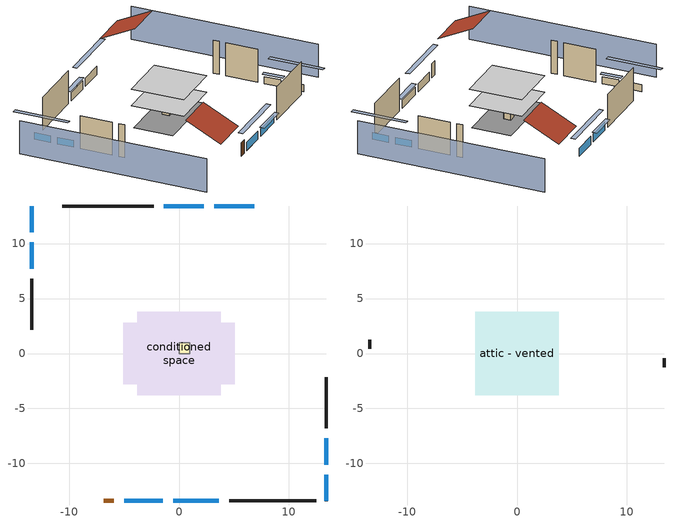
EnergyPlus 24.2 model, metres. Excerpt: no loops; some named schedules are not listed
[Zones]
conditioned space
 floor adiabatic (AdiabaticFloorConstruction): -3.78,-3.78 -3.78,3.78 3.78,3.78 3.78,-3.78 z2.44
 floor foundation (Slab1 construction): -5.06,-2.82 -5.06,2.82 5.06,2.82 5.06,-2.82 z0
 wall outside (AdiabaticWallConstruction 1): -6.84,-13.42 -5.93,-13.42 z0:2.03
 wall outside (AdiabaticWallConstruction): 6.84,13.42 3.19,13.42 / 2.26,13.42 -1.39,13.42 z0:1.22; 13.42,-13.42 13.42,-11.03 / 13.42,-10.1 13.42,-7.72 / -13.42,13.42 -13.42,11.03 / -13.42,10.1 -13.42,7.72 z0:1.04; -5,-13.42 -1.46,-13.42 z0:1.19; -0.53,-13.42 3.63,-13.42 z0:1.13
 wall outside (Wall1 construction): -2.32,13.42 -10.62,13.42 z0:4.88
 wall outside (Wall2 construction): 13.42,-6.79 13.42,-2.17 z0:4.88
 wall outside (Wall3 construction): 4.56,-13.42 12.49,-13.42 z0:4.88
 wall outside (Wall4 construction): -13.42,6.79 -13.42,2.17 z0:4.88
 window (WindowConstruction): 6.84,13.42 3.19,13.42 z0:1.22
 window (WindowConstruction 1): 2.26,13.42 -1.39,13.42 z0:1.22
 window (WindowConstruction 2): 13.42,-13.42 13.42,-11.03 z0:1.04
 window (WindowConstruction 3): 13.42,-10.1 13.42,-7.72 z0:1.04
 window (WindowConstruction 4): -5,-13.42 -1.46,-13.42 z0:1.19
 window (WindowConstruction 5): -0.53,-13.42 3.63,-13.42 z0:1.13
 window (WindowConstruction 6): -13.42,13.42 -13.42,11.03 z0:1.04
 window (WindowConstruction 7): -13.42,10.1 -13.42,7.72 z0:1.04
 door (Door): -6.84,-13.42 -5.93,-13.42 z0:2.03
 ceiling adiabatic (AdiabaticFloorConstruction): 3.78,-3.78 3.78,3.78 -3.78,3.78 -3.78,-3.78 z2.44
furnace airloop ret air zone
 floor adiabatic (AdiabaticConst): 0,0 0,1 1,1 1,0 z0
 wall adiabatic (AdiabaticConst): 0,1 0,0 1,0 1,1 0,1 z0:1
 ceiling adiabatic (AdiabaticConst): 1,0 1,1 0,1 0,0 z1
attic - vented
 floor to conditioned space (Floor1 construction Reversed): -3.78,-3.78 -3.78,3.78 3.78,3.78 3.78,-3.78 z4.88
 wall outside (Wall5 construction): 13.42,-1.24 13.42,-0.43 z0:4.88
 wall outside (Wall6 construction): -13.42,1.24 -13.42,0.43 z0:4.88
 roof outside (Roof1 construction): 7.77,13.42,4.88 7.77,8.37,7.4 13.42,8.37,7.4 13.42,13.42,4.88
 roof outside (Roof2 construction): -7.77,-13.42,4.88 -7.77,-8.37,7.4 -13.42,-8.37,7.4 -13.42,-13.42,4.88
shading: -17.99,13.42 -17.99,-13.42 / 17.99,-13.42 17.99,13.42 z0:4.88; 0.45,13.42 9.58,13.42 9.58,14.03 0.45,14.03 z3.96; -1.69,13.42 2.57,13.42 2.57,14.03 -1.69,14.03 z1.52; 13.42,-8.29 13.42,-16.16 14.03,-16.16 14.03,-8.29 z3.78; 13.42,-7.41 13.42,-10.41 14.03,-10.41 14.03,-7.41 z1.34; 1.29,-13.42 -7.74,-13.42 -7.74,-14.03 1.29,-14.03 z3.93; 3.94,-13.42 -0.83,-13.42 -0.83,-14.03 3.94,-14.03 z1.43; -13.42,8.29 -13.42,16.16 -14.03,16.16 -14.03,8.29 z3.78; -13.42,7.41 -13.42,10.41 -14.03,10.41 -14.03,7.41 z1.34
[Building]
Building 1: Terrain=Suburbs
[Site:Location]
Portland Intl Arpt_OR: Latitude {deg}=45.59; Longitude {deg}=-122.6; Time Zone {hr}=-8; Elevation {m}=33; Keep Site Location Information=Yes
[Site:GroundTemperature:Shallow]
10.2558, 8.96328, 8.85977, 9.47314, 11.9355, 14.3863, 16.5111, 17.8571, 17.9714, 16.8767, 14.8061, 12.4304
[Site:WaterMainsTemperature]
Calculation Method=Schedule; Temperature Schedule=mains temperature schedule
[Material] Roughness=Rough; Thermal Absorptance=0.9
Name | Thickness {m} | Conductivity {W/m-K} | Density {kg/m3} | Specific Heat {J/kg-K} | Solar Absorptance | Visible Absorptance
ceiling loosefill ins | 0.169333 | 0.0480833 | 16.02 | 1046.75 | 0.7 | 0.7
ceiling stud and cavity | 0.1397 | 0.0824711 | 65.682 | 1177.47 | 0.7 | 0.7
concrete 4.0 in. | 0.1016 | 1.803125 | 2242.8 | 837.4 | 0.7 | 0.7
door material | 0.04445 | 0.0612267 | 512.64 | 1214.23 | 0.7 | 0.7
floor covering | 0.0127 | 0.0450781 | 54.468 | 1339.84 | 0.9 | 0.9
floor covering 1 | 0.0127 | 0.0433444 | 54.468 | 1339.84 | 0.6 | 0.6
floor rigid ins; wall rigid ins | 0.512978 | 0.029427 | 32.04 | 1214.23 | 0.7 | 0.7
floor stud and cavity | 0.1397 | 1.75129 | 37.0049 | 1207.88 | 0.7 | 0.7
furniture material conditioned space 1 | 0.1524 | 0.115458 | 640.8 | 1214.23 | 0.6 | 0.6
gypsum board | 0.0127 | 0.160291 | 801 | 837.4 | 0.6 | 0.6
osb sheathing 0.5 in. | 0.0127 | 0.115458 | 512.64 | 1214.23 | 0.6 | 0.6
osb sheathing 0.5 in. 1 | 0.0127 | 0.115458 | 512.64 | 1214.23 | 0.7 | 0.7
osb sheathing 0.75 in. | 0.01905 | 0.115458 | 512.64 | 1214.23 | 0.7 | 0.7
roof rigid ins | 0.00281632 | 0.029427 | 32.04 | 1214.23 | 0.7 | 0.7
wall stud and cavity | 0.1397 | 0.550994 | 139.0536 | 1170.24 | 0.7 | 0.7
wall stud and cavity 1 | 0.1397 | 0.727959 | 139.0536 | 1170.24 | 0.6 | 0.6
wall stud and cavity 2 | 0.0889 | 0.380278 | 52.3479 | 1209.89 | 0.7 | 0.7
wall stud and cavity 3 | 0.0889 | 0.391764 | 83.0341 | 1211.67 | 0.7 | 0.7
wood shingles or shakes | 0.00635 | 0.162714 | 1121.4 | 1465.45 | 0.85 | 0.85
wood siding | 0.0254 | 0.102417 | 544.68 | 1172.36 | 0.85 | 0.85
wood siding 1; wood siding 2 | 0.0254 | 0.102417 | 544.68 | 1172.36 | 0.7 | 0.7
[Material:NoMass]
Adiabatic: Roughness=Rough; Thermal Resistance {m2-K/W}=176.1; Thermal Absorptance=0.9; Solar Absorptance=0.7; Visible Absorptance=0.7
[WindowMaterial:SimpleGlazingSystem]
WindowMaterial: U-Factor {W/m2-K}=4.76952; Solar Heat Gain Coefficient=0.63
[Construction]
AdiabaticConst: Adiabatic
AdiabaticFloorConstruction: floor stud and cavity, floor rigid ins, osb sheathing 0.75 in., floor covering 1
AdiabaticWallConstruction: wood siding 1, wall rigid ins, wall stud and cavity 2, gypsum board
AdiabaticWallConstruction 1: wood siding 2, wall rigid ins, wall stud and cavity 2, gypsum board
Door: door material
Floor1 construction Reversed: gypsum board, ceiling stud and cavity, ceiling loosefill ins
furniture construction conditioned space 1: furniture material conditioned space 1
PartitionWallConstruction: gypsum board, wall stud and cavity 3, gypsum board
Roof1 construction; Roof2 construction: wood shingles or shakes, roof rigid ins, osb sheathing 0.5 in.
Slab1 construction: concrete 4.0 in., floor covering
Wall1 construction; Wall2 construction; Wall3 construction; Wall4 construction: wood siding, osb sheathing 0.5 in. 1, wall stud and cavity, gypsum board
Wall5 construction; Wall6 construction: wood siding, osb sheathing 0.5 in. 1, wall stud and cavity 1
WindowConstruction; WindowConstruction 1; WindowConstruction 2; WindowConstruction 3; WindowConstruction 4; WindowConstruction 5; WindowConstruction 6; WindowConstruction 7: WindowMaterial
[Zone] Multiplier=1
Name | Volume {m3} | Part of Total Floor Area
attic - vented | 32.1115 | Yes
conditioned space | 278.185 | Yes
furnace airloop ret air zone | 1 | No
[Space]
Name | Zone | Volume {m3} | Space Type
attic - vented 1 | attic - vented | 32.1115
conditioned space 1 | conditioned space | 278.185
furnace airloop ret air space | furnace airloop ret air zone |  | Plenum Space Type
[OtherEquipment] Design Level Calculation Method=EquipmentLevel
Name | Fuel Type | Zone or ZoneList or Space or SpaceList | Schedule | Design Level {W} | Fraction Latent | Fraction Radiant | Fraction Lost
furnace airloop_0 RetCondToDZ; furnace airloop_0 SupCondToDZ; furnace airloop_0 SupSensLkToDZ | None | attic - vented 1 | Always On Discrete | 0 | 0 | 0 | 0
furnace airloop_0 SupLatLkToDZ | None | attic - vented 1 | Always On Discrete | 0 | 1 | 0 | 0
clothes dryer 1 | Electricity | conditioned space 1 | clothes_dryer | 0 | 0.015 | 0.081 | 0.85
cooking range 1 | Electricity | conditioned space 1 | cooking_range | 0 | 0.08 | 0.432 | 0.2
furnace airloop_0 SupCondToLv; furnace airloop_0 SupSensLkToCond; mech vent house fan sensible load; water heater sens | None | conditioned space 1 | Always On Discrete | 0 | 0 | 0 | 0
furnace airloop_0 SupLatLkToCond; mech vent house fan latent load; water heater lat | None | conditioned space 1 | Always On Discrete | 0 | 1 | 0 | 0
general water use latent | None | conditioned space 1 | general water use schedule | 44.1266 | 1 | 0 | 0
general water use sensible | None | conditioned space 1 | general water use schedule | -43.4886 | 0 | 0.6 | 0
water heater energy adjustment1 | Electricity | conditioned space 1 | Always On Discrete | 0.01 | 0 | 0 | 1
furnace airloop_0 RetCondToRP; furnace airloop_0 RetSensLkToRP | None | furnace airloop ret air space | Always On Discrete | 0 | 0 | 0 | 0
furnace airloop_0 RetLatLkToRP | None | furnace airloop ret air space | Always On Discrete | 0 | 1 | 0 | 0
[ZoneInfiltration:DesignFlowRate] Schedule=Always On Discrete; Design Flow Rate Calculation Method=Flow/Zone; Design Flow Rate {m3/s}=0
Name | Zone or ZoneList or Space or SpaceList
attic_vented 1 duct leakage imbalance infil flow | attic - vented 1
infil flow; natural vent flow; whole house fan flow | conditioned space 1
[ZoneInfiltration:EffectiveLeakageArea]
infil attic - vented 1: Zone or Space=attic - vented 1; Schedule=Always On Discrete; Effective Air Leakage Area {cm2}=1901.23; Stack Coefficient=0.000117438; Wind Coefficient=4.01021e-05
[ZoneMixing] Schedule=Always On Continuous; Design Flow Rate Calculation Method=Flow/Zone; Design Flow Rate {m3/s}=0
Name | Zone or Space | Source Zone or Space
furnace airloop_0 ZoneMixCondToDZ mix; whole house fan mix | attic - vented | conditioned space
furnace airloop_0 ZoneMixDZToCond mix | conditioned space | attic - vented
[SurfaceProperty:ExposedFoundationPerimeter]
Slab1: Exposed Perimeter Calculation Method=TotalExposedPerimeter; Total Exposed Perimeter {m}=31.51632
[SurfaceProperty:IncidentSolarMultiplier] Incident Solar Multiplier=1; Incident Solar Multiplier Schedule=trans schedule winter=0.85 summer=0.7
Window1; Window2; Window3; Window4; Window5; Window6; Window7; Window8
[InternalMass] Zone or ZoneList=conditioned space; Space or SpaceList=conditioned space 1
Name | Construction | Surface Area {m2}
furniture mass conditioned space 1 | furniture construction conditioned space 1 | 45.63397
partition wall mass | PartitionWallConstruction | 114.085
[Lights]
interior lighting: Zone or ZoneList or Space or SpaceList=conditioned space 1; Schedule=lighting_interior; Design Level Calculation Method=LightingLevel; Lighting Level {W}=201.82; Return Air Fraction=0; Fraction Radiant=0.6; Fraction Visible=0.2; Fraction Replaceable=1
[People]
occupants: Zone or ZoneList or Space or SpaceList=conditioned space 1; Number of People Schedule=occupants; Number of People Calculation Method=People; Number of People=2; Fraction Radiant=0.314171; Sensible Heat Fraction=0.56303; Activity Level Schedule=occupants activity schedule; Carbon Dioxide Generation Rate {m3/s-W}=0; Enable ASHRAE 55 Comfort Warnings=No; Mean Radiant Temperature Calculation Type=EnclosureAveraged
[ElectricEquipment] Zone or ZoneList or Space or SpaceList=conditioned space 1; Design Level Calculation Method=EquipmentLevel
Name | Schedule | Design Level {W} | Fraction Latent | Fraction Radiant | Fraction Lost
clothes dryer | clothes_dryer | 7770.28 | 0.015 | 0.081 | 0.85
clothes washer | clothes_washer | 538.83 | 0.03 | 0.162 | 0.7
cooking range | cooking_range | 1469.26 | 0.08 | 0.432 | 0.2
fridge | fridge schedule | 43.7215 | 0 | 0.6 | 0
mech vent bath fan 0 | mech vent bath fan 0 schedule | 30 | 0 | 0 | 1
mech vent house fan | mech vent house fan schedule | 0 | 0 | 0 | 1
mech vent house fan cfis | mech vent house fan cfis schedule | 0 | 0 | 0 | 0
mech vent range fan 0 | mech vent range fan 0 schedule | 30 | 0 | 0 | 1
misc plug loads | plug_loads_other | 295.024 | 0.021 | 0.558 | 0.049
misc tv | plug_loads_tv | 389.06 | 0 | 0.6 | 0
whole house fan | Always On Discrete | 0 | 0 | 0 | 1
[SpaceList]
Plenum Space Type: furnace airloop ret air space
[AvailabilityManager:Scheduled] Schedule=Always On Discrete
furnace airloop Availability Manager; room ac airloop Availability Manager
[AirLoopHVAC:ReturnPlenum]
Air Loop HVAC Return Plenum 1: Zone=furnace airloop ret air zone
[Foundation:Kiva]
Foundation Kiva 1: Initial Indoor Air Temperature {C}=20; Wall Height Above Grade {m}=0.1016; Wall Depth Below Slab {m}=0.2032
[Foundation:Kiva:Settings]
Soil Conductivity {W/m-K}=1.9041; Soil Density {kg/m3}=1842.3; Soil Specific Heat {J/kg-K}=418.7; Ground Solar Absorptivity=0.9; Ground Thermal Absorptivity=0.9; Ground Surface Roughness {m}=0.03; Far-Field Width {m}=40; Deep-Ground Boundary Condition=ZeroFlux; Deep-Ground Depth {m}=40; Minimum Cell Dimension {m}=0.2; Maximum Cell Growth Coefficient=3; Simulation Timestep=Timestep
[Exterior:Lights]
exterior lighting: Schedule=exterior lighting schedule; Design Level {W}=6.19068
[EnergyManagementSystem:GlobalVariable]
furnace_airloop_0_DuctImbalLkExhFanEquivCond
furnace_airloop_0_DuctImbalLkExhFanEquivDZ
furnace_airloop_0_DuctImbalLkSupFanEquivCond
furnace_airloop_0_DuctImbalLkSupFanEquivDZ
furnace_airloop_0_DZ_T
furnace_airloop_0_DZ_W
furnace_airloop_0_RetCondToDZ
furnace_airloop_0_RetCondToRP
furnace_airloop_0_RetLatLkToRP
furnace_airloop_0_RetSensLkToRP
furnace_airloop_0_SupCondToDZ
furnace_airloop_0_SupCondToLv
furnace_airloop_0_SupLatLkToCond
furnace_airloop_0_SupLatLkToDZ
furnace_airloop_0_SupSensLkToCond
furnace_airloop_0_SupSensLkToDZ
furnace_airloop_0_ZoneMixCondToDZ
furnace_airloop_0_ZoneMixDZToCond
furnace_airloop_AH_MFR
furnace_airloop_AH_Tout
furnace_airloop_AH_VFR
furnace_airloop_AH_Wout
furnace_airloop_Fan_RTF
furnace_airloop_RA_T
furnace_airloop_Ra_W
infil_program_Qfan
infil_program_Qinf
natural_vent_program_Qnv
natural_vent_program_Qwhf
room_ac_airloop_Fan_RTF
[EnergyManagementSystem:Sensor]
Name | Output:Variable or Output:Meter Index Key | Output:Variable or Output:Meter
airflow_gain | infil flow | Infiltration Sensible Heat Gain Energy
airflow_gain_1 | natural vent flow | Infiltration Sensible Heat Gain Energy
airflow_gain_2 | whole house fan flow | Infiltration Sensible Heat Gain Energy
airflow_loss | infil flow | Infiltration Sensible Heat Loss Energy
airflow_loss_1 | natural vent flow | Infiltration Sensible Heat Loss Energy
airflow_loss_2 | whole house fan flow | Infiltration Sensible Heat Loss Energy
clg_load_cond |  | Cooling:EnergyTransfer:Zone:CONDITIONED SPACE
clg_load_duct |  | Cooling:EnergyTransfer:Zone:FURNACE AIRLOOP RET AIR ZONE
clg_sp_s; clg_sp_s_1 | cooling setpoint | Schedule Value
clothes_dryer_exhaust_0_sch_s | clothes_dryer | Schedule Value
cool_season | cooling season schedule | Schedule Value
ducts_conv | furnace airloop_0 RetCondToRP | Other Equipment Convective Heating Energy
ducts_conv_1 | furnace airloop_0 RetLatLkToRP | Other Equipment Convective Heating Energy
ducts_conv_2 | furnace airloop_0 RetSensLkToRP | Other Equipment Convective Heating Energy
ducts_conv_3 | furnace airloop_0 SupCondToLv | Other Equipment Convective Heating Energy
ducts_conv_4 | furnace airloop_0 SupLatLkToCond | Other Equipment Convective Heating Energy
ducts_conv_5 | furnace airloop_0 SupSensLkToCond | Other Equipment Convective Heating Energy
ducts_rad | furnace airloop_0 RetCondToRP | Other Equipment Radiant Heating Energy
ducts_rad_1 | furnace airloop_0 RetLatLkToRP | Other Equipment Radiant Heating Energy
ducts_rad_2 | furnace airloop_0 RetSensLkToRP | Other Equipment Radiant Heating Energy
ducts_rad_3 | furnace airloop_0 SupCondToLv | Other Equipment Radiant Heating Energy
ducts_rad_4 | furnace airloop_0 SupLatLkToCond | Other Equipment Radiant Heating Energy
ducts_rad_5 | furnace airloop_0 SupSensLkToCond | Other Equipment Radiant Heating Energy
furnace_airloop_0_DZ_T_s | attic - vented | Zone Air Temperature
furnace_airloop_0_DZ_W_s | attic - vented | Zone Mean Air Humidity Ratio
furnace_airloop_AH_MFR_s | Node 14 | System Node Mass Flow Rate
furnace_airloop_AH_Tout_s | Node 14 | System Node Temperature
furnace_airloop_AH_VFR_s | Node 14 | System Node Current Density Volume Flow Rate
furnace_airloop_AH_Wout_s | Node 14 | System Node Humidity Ratio
furnace_airloop_RA_T_s | Node 17 | System Node Temperature
furnace_airloop_Ra_W_s | Node 17 | System Node Humidity Ratio
htg_load_cond |  | Heating:EnergyTransfer:Zone:CONDITIONED SPACE
htg_load_duct |  | Heating:EnergyTransfer:Zone:FURNACE AIRLOOP RET AIR ZONE
htg_sp_s; htg_sp_s_1 | heating setpoint | Schedule Value
ig_ee_conv | clothes dryer | Electric Equipment Convective Heating Energy
ig_ee_conv_2 | cooking range | Electric Equipment Convective Heating Energy
ig_ee_conv_3 | fridge | Electric Equipment Convective Heating Energy
ig_ee_conv_4 | misc plug loads | Electric Equipment Convective Heating Energy
ig_ee_conv_5 | misc tv | Electric Equipment Convective Heating Energy
ig_ee_conv_6 | whole house fan | Electric Equipment Convective Heating Energy
ig_ee_rad | clothes dryer | Electric Equipment Radiant Heating Energy
ig_ee_rad_2 | cooking range | Electric Equipment Radiant Heating Energy
ig_ee_rad_3 | fridge | Electric Equipment Radiant Heating Energy
ig_ee_rad_4 | misc plug loads | Electric Equipment Radiant Heating Energy
ig_ee_rad_5 | misc tv | Electric Equipment Radiant Heating Energy
ig_ee_rad_6 | whole house fan | Electric Equipment Radiant Heating Energy
ig_lgt_conv | interior lighting | Lights Convective Heating Energy
ig_lgt_rad | interior lighting | Lights Radiant Heating Energy
ig_lgt_vis | interior lighting | Lights Visible Radiation Heating Energy
ig_oe_conv | clothes dryer 1 | Other Equipment Convective Heating Energy
ig_oe_conv_1 | cooking range 1 | Other Equipment Convective Heating Energy
ig_oe_conv_2 | general water use latent | Other Equipment Convective Heating Energy
ig_oe_conv_3 | general water use sensible | Other Equipment Convective Heating Energy
ig_oe_conv_4 | water heater energy adjustment1 | Other Equipment Convective Heating Energy
ig_oe_conv_5 | water heater lat | Other Equipment Convective Heating Energy
ig_oe_conv_6 | water heater sens | Other Equipment Convective Heating Energy
ig_oe_rad | clothes dryer 1 | Other Equipment Radiant Heating Energy
ig_oe_rad_1 | cooking range 1 | Other Equipment Radiant Heating Energy
ig_oe_rad_2 | general water use latent | Other Equipment Radiant Heating Energy
ig_oe_rad_3 | general water use sensible | Other Equipment Radiant Heating Energy
ig_oe_rad_4 | water heater energy adjustment1 | Other Equipment Radiant Heating Energy
ig_oe_rad_5 | water heater lat | Other Equipment Radiant Heating Energy
ig_oe_rad_6 | water heater sens | Other Equipment Radiant Heating Energy
ig_ppl_conv | occupants | People Convective Heating Energy
ig_ppl_rad | occupants | People Radiant Heating Energy
im_conv | furniture mass conditioned space 1 | Surface Inside Face Convection Heat Gain Energy
im_conv_1 | partition wall mass | Surface Inside Face Convection Heat Gain Energy
im_ig | furniture mass conditioned space 1 | Surface Inside Face Internal Gains Radiation Heat Gain Energy
im_ig_1 | partition wall mass | Surface Inside Face Internal Gains Radiation Heat Gain Energy
im_lgt | furniture mass conditioned space 1 | Surface Inside Face Lights Radiation Heat Gain Energy
im_lgt_1 | partition wall mass | Surface Inside Face Lights Radiation Heat Gain Energy
im_sol | furniture mass conditioned space 1 | Surface Inside Face Solar Radiation Heat Gain Energy
im_sol_1 | partition wall mass | Surface Inside Face Solar Radiation Heat Gain Energy
im_surf | furniture mass conditioned space 1 | Surface Inside Face Net Surface Thermal Radiation Heat Gain Energy
im_surf_1 | partition wall mass | Surface Inside Face Net Surface Thermal Radiation Heat Gain Energy
mech_vent_bath_fan_0_sch_s | mech vent bath fan 0 schedule | Schedule Value
mech_vent_range_fan_0_sch_s | mech vent range fan 0 schedule | Schedule Value
mv_conv | mech vent bath fan 0 | Electric Equipment Convective Heating Energy
mv_conv_1 | mech vent house fan | Electric Equipment Convective Heating Energy
mv_conv_2 | mech vent house fan cfis | Electric Equipment Convective Heating Energy
mv_conv_3 | mech vent range fan 0 | Electric Equipment Convective Heating Energy
mv_conv_4 | mech vent house fan latent load | Other Equipment Convective Heating Energy
mv_conv_5 | mech vent house fan sensible load | Other Equipment Convective Heating Energy
mv_rad | mech vent bath fan 0 | Electric Equipment Radiant Heating Energy
mv_rad_1 | mech vent house fan | Electric Equipment Radiant Heating Energy
mv_rad_2 | mech vent house fan cfis | Electric Equipment Radiant Heating Energy
mv_rad_3 | mech vent range fan 0 | Electric Equipment Radiant Heating Energy
mv_rad_4 | mech vent house fan latent load | Other Equipment Radiant Heating Energy
mv_rad_5 | mech vent house fan sensible load | Other Equipment Radiant Heating Energy
natural_vent_s | natural vent schedule | Schedule Value
out_pb_s |  | Site Outdoor Air Barometric Pressure
out_wt_s |  | Site Outdoor Air Humidity Ratio
site_vw_s |  | Site Wind Speed
ss_back_out | Window1 | Surface Window Shortwave from Zone Back Out Window Heat Transfer Rate
ss_back_out_1 | Window2 | Surface Window Shortwave from Zone Back Out Window Heat Transfer Rate
ss_back_out_2 | Window3 | Surface Window Shortwave from Zone Back Out Window Heat Transfer Rate
ss_back_out_3 | Window4 | Surface Window Shortwave from Zone Back Out Window Heat Transfer Rate
ss_back_out_4 | Window5 | Surface Window Shortwave from Zone Back Out Window Heat Transfer Rate
ss_back_out_5 | Window6 | Surface Window Shortwave from Zone Back Out Window Heat Transfer Rate
ss_back_out_6 | Window7 | Surface Window Shortwave from Zone Back Out Window Heat Transfer Rate
ss_back_out_7 | Window8 | Surface Window Shortwave from Zone Back Out Window Heat Transfer Rate
ss_conv | Door1 | Surface Inside Face Convection Heat Gain Energy
ss_conv_1 | Window1 | Surface Inside Face Convection Heat Gain Energy
ss_conv_2 | Window2 | Surface Inside Face Convection Heat Gain Energy
ss_conv_3 | Window3 | Surface Inside Face Convection Heat Gain Energy
ss_conv_4 | Window4 | Surface Inside Face Convection Heat Gain Energy
ss_conv_5 | Window5 | Surface Inside Face Convection Heat Gain Energy
ss_conv_6 | Window6 | Surface Inside Face Convection Heat Gain Energy
ss_conv_7 | Window7 | Surface Inside Face Convection Heat Gain Energy
ss_conv_8 | Window8 | Surface Inside Face Convection Heat Gain Energy
ss_ig | Door1 | Surface Inside Face Internal Gains Radiation Heat Gain Energy
ss_ig_1 | Window1 | Surface Inside Face Internal Gains Radiation Heat Gain Energy
ss_ig_2 | Window2 | Surface Inside Face Internal Gains Radiation Heat Gain Energy
ss_ig_3 | Window3 | Surface Inside Face Internal Gains Radiation Heat Gain Energy
ss_ig_4 | Window4 | Surface Inside Face Internal Gains Radiation Heat Gain Energy
ss_ig_5 | Window5 | Surface Inside Face Internal Gains Radiation Heat Gain Energy
ss_ig_6 | Window6 | Surface Inside Face Internal Gains Radiation Heat Gain Energy
ss_ig_7 | Window7 | Surface Inside Face Internal Gains Radiation Heat Gain Energy
ss_ig_8 | Window8 | Surface Inside Face Internal Gains Radiation Heat Gain Energy
ss_lgt | Door1 | Surface Inside Face Lights Radiation Heat Gain Energy
ss_sol | Door1 | Surface Inside Face Solar Radiation Heat Gain Energy
ss_surf | Door1 | Surface Inside Face Net Surface Thermal Radiation Heat Gain Energy
ss_surf_1 | Window1 | Surface Inside Face Net Surface Thermal Radiation Heat Gain Energy
ss_surf_2 | Window2 | Surface Inside Face Net Surface Thermal Radiation Heat Gain Energy
ss_surf_3 | Window3 | Surface Inside Face Net Surface Thermal Radiation Heat Gain Energy
ss_surf_4 | Window4 | Surface Inside Face Net Surface Thermal Radiation Heat Gain Energy
ss_surf_5 | Window5 | Surface Inside Face Net Surface Thermal Radiation Heat Gain Energy
ss_surf_6 | Window6 | Surface Inside Face Net Surface Thermal Radiation Heat Gain Energy
ss_surf_7 | Window7 | Surface Inside Face Net Surface Thermal Radiation Heat Gain Energy
ss_surf_8 | Window8 | Surface Inside Face Net Surface Thermal Radiation Heat Gain Energy
ss_trans_in | Window1 | Surface Window Transmitted Solar Radiation Rate
ss_trans_in_1 | Window2 | Surface Window Transmitted Solar Radiation Rate
ss_trans_in_2 | Window3 | Surface Window Transmitted Solar Radiation Rate
ss_trans_in_3 | Window4 | Surface Window Transmitted Solar Radiation Rate
ss_trans_in_4 | Window5 | Surface Window Transmitted Solar Radiation Rate
ss_trans_in_5 | Window6 | Surface Window Transmitted Solar Radiation Rate
ss_trans_in_6 | Window7 | Surface Window Transmitted Solar Radiation Rate
ss_trans_in_7 | Window8 | Surface Window Transmitted Solar Radiation Rate
ss_trans_out | Window1 | Surface Inside Face Initial Transmitted Diffuse Transmitted Out Window Solar Radiation Rate
ss_trans_out_1 | Window2 | Surface Inside Face Initial Transmitted Diffuse Transmitted Out Window Solar Radiation Rate
ss_trans_out_2 | Window3 | Surface Inside Face Initial Transmitted Diffuse Transmitted Out Window Solar Radiation Rate
ss_trans_out_3 | Window4 | Surface Inside Face Initial Transmitted Diffuse Transmitted Out Window Solar Radiation Rate
ss_trans_out_4 | Window5 | Surface Inside Face Initial Transmitted Diffuse Transmitted Out Window Solar Radiation Rate
ss_trans_out_5 | Window6 | Surface Inside Face Initial Transmitted Diffuse Transmitted Out Window Solar Radiation Rate
ss_trans_out_6 | Window7 | Surface Inside Face Initial Transmitted Diffuse Transmitted Out Window Solar Radiation Rate
ss_trans_out_7 | Window8 | Surface Inside Face Initial Transmitted Diffuse Transmitted Out Window Solar Radiation Rate
s_conv | Floor1 | Surface Inside Face Convection Heat Gain Energy
s_conv_1 | inferred conditioned ceiling | Surface Inside Face Convection Heat Gain Energy
s_conv_2 | inferred conditioned floor | Surface Inside Face Convection Heat Gain Energy
s_conv_3 | Slab1 | Surface Inside Face Convection Heat Gain Energy
s_conv_4 | Wall1 | Surface Inside Face Convection Heat Gain Energy
s_conv_5 | Wall2 | Surface Inside Face Convection Heat Gain Energy
s_conv_6 | Wall3 | Surface Inside Face Convection Heat Gain Energy
s_conv_7 | Wall4 | Surface Inside Face Convection Heat Gain Energy
